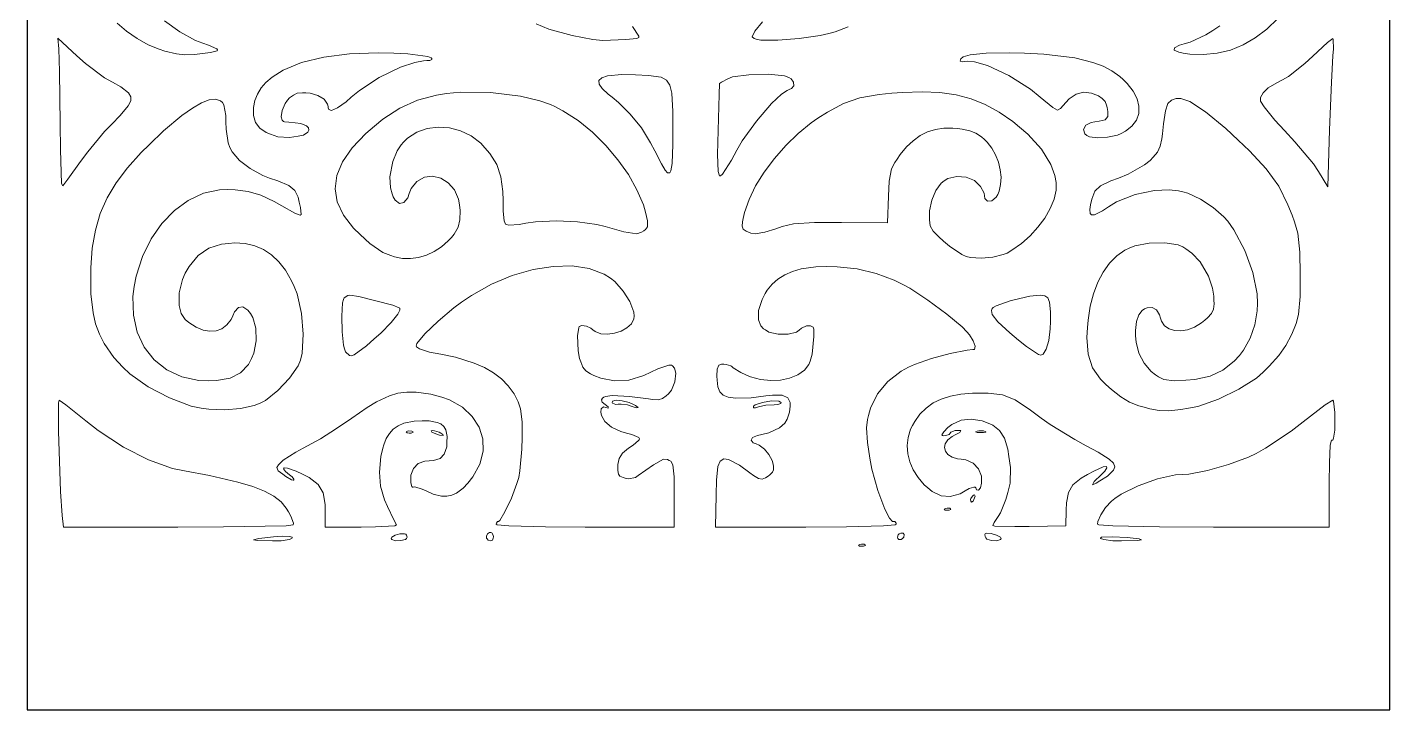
# Model space of a CAD drawing. Header units: metres. Extents: x 499 to 799, y -169 to 531.
# Drawn here: x 498.6 to 798.6, y -168.5 to -18.3 of the extents above; entities that cross this region are included whole.
import ezdxf

# ---------------------------------------------------------------- set-up
doc = ezdxf.new("R2010")
doc.units = ezdxf.units.M

msp = doc.modelspace()

# ---------------------------------------------------------------- linework, layer by layer
msp.add_lwpolyline([(498.59, -168.53), (798.59, -168.53), (798.59, 531.47), (498.59, 531.47)], close=True)
at = {"color": 7, "lineweight": 0}
for points in [[(528.8, -16.91), (532.15, -19.34), (535.6, -21.23), (537.21, -21.81), (538.52, -22.25), (540.32, -23.03), (540.51, -23.27), (540.37, -23.47), (538.91, -23.85), (535.41, -24.34), (533.27, -24.39), (531.43, -24.19), (528.85, -23.56), (527.64, -23.17), (525.21, -22.15), (522.78, -20.79), (520.44, -19.14), (518.36, -17.39)], [(631.86, -18.17), (633.22, -20.26), (633.22, -20.6), (632.83, -20.79), (630.4, -21.04), (625.3, -21.23), (623.11, -21.04), (618.59, -20.16), (613.44, -18.7), (610.67, -17.59)], [(660.48, -17.15), (658.78, -19.19), (658.19, -20.4), (658.63, -20.79), (659.07, -20.94), (659.07, -20.94), (660.14, -21.13), (663.83, -21.18), (668.54, -20.79), (673.16, -20.11), (675.06, -19.68), (676.51, -19.29), (679.33, -18.22)], [(773.93, -16.42), (771.55, -18.75), (768.98, -20.65), (766.31, -22.2), (763.49, -23.32), (760.57, -24.05), (757.61, -24.34), (754.6, -24.24), (753.09, -24), (752.12, -23.81), (751.15, -23.37), (751.19, -22.83), (752.31, -22.25), (753.33, -21.96), (754.64, -21.57), (758.09, -19.97), (759.65, -19), (761.2, -17.97)]]:
    msp.add_lwpolyline(points, dxfattribs=at)
for points in [[(505.67, -28.03), (505.53, -23.03), (505.33, -20.74), (509.51, -24.63), (511.41, -26.28), (515.63, -29.44), (517.33, -30.41), (519.18, -31.43), (520.88, -32.75), (521.37, -33.62), (521.37, -34.54), (520.83, -35.61), (519.08, -37.7), (517.19, -39.65), (515.63, -41.25), (511.89, -45.72), (510.34, -47.86), (507.52, -51.74), (506.4, -53.25), (506.16, -52.72), (505.87, -45.28), (505.82, -39.6)], [(781.76, -48.39), (777.72, -43.53), (775.44, -41.05), (773.3, -38.77), (770.97, -35.86), (770.14, -34.59), (770.1, -34.3), (770.14, -33.77), (770.68, -32.75), (771.84, -31.68), (773.69, -30.56), (774.95, -29.88), (776.27, -29.15), (779.91, -26.28), (781.66, -24.68), (784.87, -21.67), (786.03, -20.79), (786.13, -21.04), (786.18, -23.08), (786.08, -24.58), (785.74, -30.37), (785.35, -40.91), (784.96, -53.45), (782.87, -50.09)], [(551.2, -41.49), (549.79, -40.52), (548.87, -39.26), (548.43, -37.7), (548.38, -36.73), (548.43, -35.95), (548.72, -34.45), (549.26, -33.04), (550.08, -31.68), (551.15, -30.46), (552.51, -29.3), (554.94, -27.79), (558.98, -26.09), (563.88, -24.87), (569.52, -24.15), (575.88, -23.95), (579.33, -24.05), (582.35, -24.19), (586.82, -24.73), (587.5, -25.02), (587.64, -25.17), (587.69, -25.41), (587.25, -25.65), (586.57, -25.65), (585.8, -25.7), (583.95, -26.04), (580.74, -27.11), (576.08, -29.39), (571.71, -32.21), (569.91, -33.72), (568.79, -34.74), (566.9, -36.05), (565.58, -36.63), (565, -36.44), (564.81, -36.05), (564.81, -35.76), (564.71, -35.22), (563.93, -34.16), (562.57, -33.33), (560.87, -32.79), (559.9, -32.75), (559.17, -32.75), (558.05, -32.84), (557.18, -33.23), (556.35, -33.86), (555.91, -34.35), (555.38, -35.08), (554.7, -36.63), (554.46, -38.04), (554.7, -38.77), (554.99, -39.06), (555.23, -39.11), (556.16, -39.21), (557.57, -39.35), (558.83, -39.5), (560.04, -40.03), (560.48, -40.47), (560.58, -40.96), (560.38, -41.39), (559.41, -42.03), (558.25, -42.27), (556.3, -42.56), (553.73, -42.42), (552.12, -41.83)], [(731.42, -41.74), (731.13, -40.81), (731.66, -39.89), (732.83, -39.26), (733.65, -39.11), (734.63, -39.01), (735.89, -38.67), (736.52, -37.95), (736.52, -36.83), (736.37, -36), (736.23, -35.47), (735.89, -34.64), (735.26, -33.96), (734.43, -33.43), (733.9, -33.18), (732.92, -32.84), (731.13, -32.6), (729.52, -33.04), (728.02, -34.06), (727.29, -34.84), (726.07, -36.2), (725.44, -36.58), (724.37, -35.95), (721.6, -33.67), (719.47, -31.92), (714.7, -28.91), (710.04, -26.72), (707.12, -25.9), (705.62, -25.75), (705.03, -25.85), (704.5, -25.94), (704.01, -25.75), (704.06, -25.51), (704.16, -25.26), (704.69, -24.83), (706.2, -24.39), (709.7, -24), (714.85, -23.95), (718.15, -24.05), (722.43, -24.24), (729.28, -25.02), (733.22, -26.04), (735.45, -26.87), (737.39, -27.89), (739.14, -29.15), (739.92, -29.83), (740.8, -30.66), (742.11, -32.36), (742.98, -34.06), (743.37, -35.71), (743.32, -37.31), (742.79, -38.77), (741.82, -40.08), (740.41, -41.2), (739.48, -41.69), (738.61, -42.08), (736.47, -42.51), (734.29, -42.66), (732.49, -42.42), (731.9, -42.12)], [(638.22, -48.39), (636.77, -45.48), (635.84, -43.73), (633.8, -40.42), (631.37, -37.41), (628.75, -34.84), (627.34, -33.72), (626.47, -33.04), (625.15, -31.82), (624.52, -30.85), (624.47, -30.03), (625.11, -29.44), (626.37, -29), (629.48, -28.71), (632.54, -28.81), (635.36, -28.91), (638.13, -29.3), (639.34, -29.98), (640.07, -31.09), (640.51, -32.84), (640.7, -36.83), (640.7, -40.96), (640.7, -44.12), (640.56, -48.29), (640.31, -49.9), (640.07, -50.38), (639.54, -50.38), (639.05, -49.8)], [(650.91, -33.09), (651, -30.71), (651.44, -30.37), (652.85, -29.64), (653.87, -29.25), (657.47, -28.76), (661.79, -28.66), (665.34, -29), (666.26, -29.34), (666.8, -29.64), (667.33, -30.41), (667.38, -31.19), (666.84, -31.77), (666.36, -32.02), (665.87, -32.21), (664.66, -33.04), (662.42, -35.13), (659.12, -38.97), (656.01, -43.29), (654.84, -45.38), (653.63, -47.57), (651.68, -50.63), (651.2, -51.02), (651, -51.02), (650.71, -50.09), (650.57, -46.3), (650.71, -41.05)], [(576.91, -67.88), (574.04, -65.93), (571.9, -63.94), (570.44, -62.53), (568.21, -59.66), (566.85, -56.75), (566.36, -53.88), (566.75, -50.92), (568.01, -47.91), (570.15, -44.84), (573.12, -41.69), (575.01, -40.08), (576.91, -38.53), (580.65, -36.1), (584.53, -34.35), (588.66, -33.23), (590.9, -32.89), (593.96, -32.6), (600.62, -32.7), (607.18, -33.47), (611.45, -34.5), (613.83, -35.32), (614.76, -35.76), (616.51, -36.68), (619.86, -38.87), (623.02, -41.44), (625.98, -44.36), (628.65, -47.47), (630.94, -50.72), (632.83, -54.08), (634.24, -57.38), (634.68, -59.03), (635.16, -60.93), (635.16, -62.24), (634.73, -62.82), (634.34, -63.11), (633.85, -63.45), (632.78, -63.75), (629.96, -63.31), (625.83, -62.19), (623.99, -61.71), (619.76, -61.12), (615.14, -60.93), (610.53, -61.17), (608.34, -61.46), (606.88, -61.71), (604.6, -61.85), (604.12, -61.75), (603.92, -61.66), (603.63, -60.93), (603.39, -58.79), (603.34, -56.46), (603.29, -54.47), (602.85, -51.21), (601.98, -48.54), (600.42, -46.11), (599.35, -44.84), (598.43, -43.82), (596.34, -42.22), (594.01, -41.1), (591.53, -40.47), (589.05, -40.33), (586.62, -40.62), (584.34, -41.44), (582.3, -42.76), (581.42, -43.63), (580.94, -44.16), (580.06, -45.53), (579.09, -47.86), (578.41, -51.21), (578.56, -53.64), (578.9, -55), (579.19, -55.63), (579.63, -56.36), (580.55, -57.09), (581.47, -56.89), (582.35, -55.83), (582.69, -54.9), (583.12, -53.79), (584.39, -52.23), (586.04, -51.31), (587.84, -51.11), (589.64, -51.5), (591.29, -52.52), (592.65, -54.08), (593.57, -56.12), (593.77, -57.38), (593.91, -58.64), (593.86, -60.68), (593.47, -62.34), (592.6, -63.84), (592.02, -64.57), (591.29, -65.3), (589.78, -66.61), (588.18, -67.68), (586.48, -68.46), (584.73, -68.99), (582.98, -69.24), (581.23, -69.19), (579.48, -68.85), (578.61, -68.56)], [(704.4, -68.36), (701.63, -66.52), (700.32, -65.4), (699.3, -64.47), (698.04, -63.16), (697.41, -62.05), (697.21, -60.73), (697.21, -59.86), (697.26, -58.69), (697.75, -56.36), (698.62, -54.27), (699.79, -52.62), (700.47, -52.08), (701.29, -51.6), (703.24, -51.16), (705.33, -51.31), (707.17, -52.04), (707.85, -52.67), (708.44, -53.35), (709.26, -54.81), (709.36, -55.39), (709.41, -56.02), (710.04, -56.6), (710.96, -56.51), (711.93, -55.73), (712.27, -55.1), (712.57, -54.42), (712.91, -52.91), (713, -51.31), (712.81, -49.66), (712.42, -48), (711.79, -46.4), (710.96, -44.94), (709.94, -43.63), (709.36, -43.05), (708.73, -42.46), (707.46, -41.64), (706.15, -41.1), (704.45, -40.71), (703.38, -40.62), (702.36, -40.52), (700.37, -40.52), (698.57, -40.81), (696.82, -41.35), (695.22, -42.17), (693.66, -43.29), (692.21, -44.65), (690.8, -46.35), (690.12, -47.32), (689.58, -48.05), (688.9, -49.46), (688.37, -52.18), (688.22, -55.49), (687.98, -61.37), (677.87, -61.27), (671.95, -61.27), (667.28, -61.61), (664.8, -62.19), (663.39, -62.68), (660.96, -63.45), (658.87, -63.79), (657.9, -63.65), (657.37, -63.41), (656.88, -63.16), (656.25, -62.73), (656.01, -62.09), (656.06, -61.12), (656.2, -60.44), (656.49, -59.08), (657.51, -56.21), (658.97, -53.25), (660.87, -50.19), (663.1, -47.23), (665.63, -44.36), (668.35, -41.69), (671.22, -39.35), (672.67, -38.33), (674.76, -36.97), (678.31, -35.08), (681.91, -33.86), (686.18, -33.13), (688.95, -32.84), (691.28, -32.65), (695.61, -32.5), (699.5, -32.65), (703.09, -33.18), (706.4, -34.06), (709.5, -35.32), (712.57, -36.97), (715.58, -39.06), (717.08, -40.28), (718.93, -41.88), (721.94, -45.18), (723.98, -48.49), (724.86, -50.92), (725.1, -52.47), (725.15, -53.25), (725.1, -54.17), (724.66, -56.12), (723.79, -58.21), (722.62, -60.3), (721.12, -62.29), (719.42, -64.23), (717.47, -65.93), (715.38, -67.39), (714.32, -68.02), (713.49, -68.36), (711.21, -68.9), (708.63, -69.14), (706.25, -68.99), (705.33, -68.75)], [(536.87, -102.13), (536.87, -102.13), (538.57, -102.37), (542.07, -102.52), (545.52, -102.23), (548.58, -101.55), (549.84, -101.06), (551.06, -100.43), (553.78, -98.29), (556.35, -95.57), (558.25, -92.8), (558.73, -91.59), (559.12, -90.08), (559.36, -85.9), (558.98, -81.29), (558.05, -77.01), (557.37, -75.36), (556.74, -74.1), (555.43, -71.81), (553.97, -69.92), (552.37, -68.41), (550.57, -67.24), (548.67, -66.42), (546.54, -65.93), (544.2, -65.79), (542.94, -65.88), (541.39, -66.03), (538.57, -66.95), (536.24, -68.56), (534.24, -70.94), (533.37, -72.44), (532.74, -73.8), (532.01, -76.77), (532.01, -79.59), (532.49, -81.34), (533.03, -82.21), (533.37, -82.6), (534.15, -83.28), (535.75, -84.3), (537.31, -84.98), (538.81, -85.22), (540.17, -85.13), (541.44, -84.69), (542.55, -83.81), (543.48, -82.6), (543.82, -81.82), (544.2, -80.95), (545.08, -79.97), (546.05, -79.83), (547.12, -80.56), (547.75, -81.34), (548.29, -82.16), (548.92, -84.54), (548.97, -87.31), (548.48, -90.08), (547.95, -91.25), (547.27, -92.51), (545.52, -94.36), (543.23, -95.52), (540.27, -96.06), (538.42, -96.11), (536.38, -96.06), (532.59, -95.23), (529.29, -93.68), (526.52, -91.49), (524.33, -88.72), (522.78, -85.42), (521.95, -81.68), (521.85, -77.55), (522.15, -75.36), (522.58, -73.08), (523.99, -68.8), (525.89, -64.91), (528.22, -61.51), (530.99, -58.64), (534.05, -56.41), (537.4, -54.85), (540.9, -54.08), (542.7, -54.03), (544.35, -54.08), (547.22, -54.47), (549.99, -55.29), (552.95, -56.65), (554.65, -57.62), (557.52, -59.23), (558.68, -59.66), (558.88, -59.52), (558.73, -57.96), (558.49, -56.8), (558.2, -55.73), (557.47, -54.22), (556.16, -53.15), (553.78, -52.13), (551.93, -51.5), (550.47, -50.92), (547.7, -49.41), (545.32, -47.61), (543.67, -45.72), (543.18, -44.8), (542.84, -43.78), (542.36, -40.71), (542.31, -39.16), (542.31, -37.7), (541.87, -35.37), (541.58, -34.88), (541.14, -34.5), (540.03, -34.16), (538.67, -34.3), (536.96, -34.93), (534.97, -36.1), (532.64, -37.75), (528.61, -41.1), (525.4, -44.16), (523.65, -45.87), (520.64, -49.22), (518.16, -52.52), (516.17, -55.87), (514.66, -59.32), (513.59, -62.97), (512.91, -66.95), (512.57, -71.23), (512.57, -73.61), (512.62, -77.01), (513.11, -81.19), (513.64, -83.62), (514.47, -85.85), (515.54, -87.94), (517.68, -91), (519.62, -93.09), (521.17, -94.6), (525.21, -97.47), (529.92, -99.9), (534.68, -101.69)], [(743.32, -101.65), (741.28, -100.82), (739.39, -99.65), (737.3, -98.05), (736.08, -96.93), (734.87, -95.77), (733.12, -93.24), (732.15, -90.28), (731.9, -86.58), (732, -84.4), (732.15, -82.79), (732.63, -79.73), (733.36, -76.96), (734.33, -74.44), (735.5, -72.2), (736.86, -70.26), (738.46, -68.65), (740.26, -67.39), (741.18, -66.9), (742.45, -66.42), (745.61, -65.84), (749.06, -65.79), (752.02, -66.22), (753.04, -66.66), (753.72, -67.05), (755.03, -68.02), (756.83, -69.97), (758.68, -73.12), (759.55, -75.75), (759.84, -77.5), (759.84, -78.37), (759.89, -79.2), (759.75, -80.36), (759.31, -81.34), (758.48, -82.26), (757.85, -82.79), (757.12, -83.38), (755.62, -84.3), (754.06, -84.88), (752.55, -85.13), (751.19, -85.08), (749.98, -84.69), (749.01, -84.01), (748.33, -82.99), (748.13, -82.36), (747.89, -81.58), (747.21, -80.51), (746.29, -79.97), (745.17, -80.07), (744.59, -80.31), (744.05, -80.65), (743.32, -81.63), (742.84, -83.04), (742.64, -85.03), (742.64, -86.24), (742.74, -87.6), (743.37, -90.08), (744.49, -92.27), (746.04, -94.11), (747.02, -94.79), (747.7, -95.23), (748.86, -95.81), (751.1, -96.11), (753.67, -95.96), (755.66, -95.81), (759.02, -95.09), (761.84, -93.82), (764.31, -91.83), (765.48, -90.57), (766.4, -89.4), (767.86, -86.78), (768.88, -83.81), (769.42, -80.7), (769.46, -79.15), (769.42, -77.01), (768.44, -72.3), (766.65, -67.44), (764.26, -62.92), (762.9, -60.98), (762.08, -60.05), (759.7, -58.01), (756.88, -56.17), (754.16, -54.81), (753.04, -54.51), (752.07, -54.32), (750.03, -54.13), (746.82, -54.22), (742.5, -55.1), (738.42, -56.75), (736.67, -57.82), (735.35, -58.69), (733.61, -59.57), (732.88, -59.57), (732.63, -59.28), (732.58, -58.4), (732.73, -57.43), (732.97, -56.17), (733.65, -54.42), (734.87, -53.2), (737.15, -52.13), (738.85, -51.5), (740.99, -50.63), (744.59, -48.63), (745.8, -47.61), (746.48, -46.93), (747.45, -45.77), (748.04, -44.5), (748.38, -42.85), (748.52, -41.78), (748.76, -39.6), (749.2, -36.68), (749.74, -35.13), (750.51, -34.35), (751.1, -34.11), (751.53, -33.96), (752.6, -34.01), (754.55, -34.69), (758.05, -36.92), (762.52, -40.62), (765.24, -43.14), (767.67, -45.48), (771.41, -49.51), (774.13, -53.3), (776.17, -57.38), (777.09, -59.66), (777.63, -61.12), (778.31, -63.6), (778.79, -67.78), (778.84, -72.73), (778.84, -77.59), (778.5, -81.53), (777.97, -83.52), (777.53, -84.59), (776.95, -86), (775.68, -88.38), (774.13, -90.57), (772.04, -92.9), (770.68, -94.21), (769.27, -95.52), (765.38, -98), (760.86, -100.19), (756.34, -101.79), (754.3, -102.18), (752.55, -102.42), (749.93, -102.71), (747.84, -102.67), (745.75, -102.28), (744.49, -101.94)], [(601.83, -127.69), (601.83, -127.69), (602.07, -127.83), (604.6, -128.08), (612.67, -128.27), (621.41, -128.32), (641.04, -128.32), (641.04, -121.28), (640.99, -117.29), (640.7, -114.62), (640.27, -113.84), (639.93, -113.65), (639.54, -113.45), (638.71, -113.4), (636.48, -114.62), (633.12, -117), (632.54, -117.39), (630.98, -117.68), (630.26, -117.58), (629.77, -117.44), (629.09, -117.15), (628.75, -116.66), (628.6, -115.88), (628.6, -115.35), (628.6, -114.57), (628.94, -113.21), (629.67, -112.09), (630.94, -110.97), (631.76, -110.44), (632.44, -109.95), (633.32, -109.13), (633.41, -108.89), (633.27, -108.64), (631.71, -107.96), (630.55, -107.67), (629.28, -107.28), (627.24, -106.31), (625.79, -105.1), (625.01, -103.73), (624.91, -103.01), (624.96, -102.33), (625.45, -101.84), (625.98, -101.99), (626.51, -102.18), (626.47, -101.89), (625.83, -101.35), (625.15, -100.82), (625.01, -100.28), (625.25, -99.94), (625.54, -99.75), (625.93, -99.56), (627.39, -99.36), (631.18, -99.56), (635.36, -100.09), (636.23, -100.24), (637.5, -100.28), (638.42, -100.04), (639.29, -99.46), (639.78, -98.97), (640.41, -98.2), (641.19, -96.35), (641.38, -94.45), (641.09, -93.34), (640.65, -92.8), (640.41, -92.71), (639.83, -92.66), (637.4, -93.48), (635.89, -94.21), (634.34, -94.99), (631.08, -95.96), (627.92, -96.15), (624.86, -95.57), (623.36, -94.99), (622.63, -94.6), (621.56, -93.97), (620.88, -93.14), (620.44, -91.98), (620.2, -91.2), (619.86, -89.5), (619.76, -86.15), (620, -84.44), (620.1, -84.15), (620.73, -83.96), (621.7, -84.1), (622.68, -84.54), (623.11, -84.88), (623.65, -85.27), (624.91, -85.76), (626.37, -85.85), (627.88, -85.66), (629.33, -85.17), (630.64, -84.44), (631.62, -83.57), (632.15, -82.5), (632.2, -81.92), (632.15, -81), (631.28, -78.71), (629.82, -76.38), (627.97, -74.29), (627, -73.51), (625.64, -72.64), (622.34, -71.42), (618.55, -70.84), (614.37, -70.94), (609.95, -71.62), (605.38, -72.93), (600.81, -74.87), (596.39, -77.35), (594.2, -78.81), (592.5, -80.07), (589.05, -82.99), (586.14, -85.81), (584.39, -87.89), (584.24, -88.48), (584.29, -88.67), (584.97, -89.11), (587.16, -89.79), (589.68, -90.28), (592.89, -90.91), (596.97, -92.22), (599.26, -93.19), (601.25, -94.41), (603, -95.72), (604.5, -97.27), (605.77, -99.02), (606.3, -99.99), (606.69, -100.77), (607.22, -102.28), (607.56, -105.19), (607.56, -108.59), (607.52, -111.17), (607.08, -115.93), (606.79, -117.39), (606.4, -118.75), (605.18, -121.96), (603.77, -124.97), (602.66, -126.91), (602.37, -127.11), (602.12, -127.11), (601.88, -127.45)], [(650.32, -118.02), (650.66, -114.96), (651.15, -113.79), (651.93, -113.31), (653, -113.45), (655.38, -114.72), (657.71, -116.37), (658.53, -116.95), (659.6, -117.63), (660.38, -117.78), (661.16, -117.49), (661.69, -117.15), (662.08, -116.85), (662.66, -116.27), (662.91, -115.69), (662.91, -114.96), (662.81, -114.47), (662.62, -113.7), (661.89, -112.34), (660.92, -111.17), (659.75, -110.29), (659.07, -110), (658.44, -109.76), (657.95, -109.23), (658.29, -108.64), (659.41, -108.16), (660.33, -107.91), (661.89, -107.57), (664.22, -106.5), (665.39, -105.44), (665.92, -104.56), (666.45, -103.01), (666.55, -101.69), (666.55, -100.92), (666.02, -99.85), (664.8, -99.31), (662.71, -99.31), (661.21, -99.46), (657.95, -99.85), (654.55, -99.94), (652.95, -99.75), (651.78, -99.31), (651.05, -98.54), (650.61, -97.47), (650.47, -95.96), (650.42, -95.09), (650.47, -93.58), (650.86, -92.66), (651.44, -92.46), (651.93, -92.46), (652.51, -92.51), (653.53, -92.8), (653.72, -93), (654.02, -93.29), (655.67, -94.31), (656.79, -94.84), (657.85, -95.28), (660.04, -95.86), (662.28, -96.06), (664.41, -95.96), (666.45, -95.52), (668.25, -94.79), (669.71, -93.77), (670.68, -92.51), (670.97, -91.78), (671.41, -90.23), (671.8, -86.39), (671.75, -84.74), (671.65, -84.35), (671.07, -84.01), (670.15, -84.06), (669.08, -84.54), (668.54, -84.98), (667.96, -85.42), (666.11, -85.9), (663.93, -85.9), (661.89, -85.42), (661.11, -84.93), (660.72, -84.69), (660.14, -84.01), (659.6, -82.74), (659.6, -80.65), (660.38, -78.23), (661.06, -76.91), (661.5, -76.18), (662.62, -74.87), (663.88, -73.76), (665.39, -72.83), (667.09, -72.1), (668.98, -71.52), (672.24, -71.03), (674.67, -70.99), (676.95, -71.03), (681.32, -71.52), (685.5, -72.49), (689.44, -73.95), (691.38, -74.92), (692.89, -75.75), (696.87, -78.37), (701.05, -81.43), (704.45, -84.25), (705.47, -85.32), (706.06, -86), (706.88, -87.36), (707.27, -88.48), (707.12, -89.21), (706.78, -89.26), (705.52, -89.4), (701.83, -90.13), (697.65, -91.25), (693.96, -92.51), (692.64, -93.09), (690.99, -94.02), (688.08, -96.3), (685.79, -99.02), (684.24, -102.13), (683.8, -103.73), (683.61, -104.66), (683.41, -106.46), (683.61, -109.71), (684.14, -113.16), (684.58, -115.54), (685.89, -120.3), (687.4, -124.39), (688.47, -126.38), (689.1, -127.06), (689.34, -127.11), (689.58, -127.11), (689.87, -127.45), (689.92, -127.69), (689.68, -127.83), (687.11, -128.08), (678.94, -128.27), (670, -128.32), (650.13, -128.32), (650.27, -121.23)], [(568.21, -88.28), (567.92, -85.32), (567.82, -81.87), (568.01, -79), (568.21, -78.27), (568.4, -77.89), (569.18, -77.35), (569.62, -77.3), (571.61, -77.59), (579.09, -79.49), (580.5, -80.07), (580.6, -80.17), (580.6, -80.61), (580.16, -81.48), (578.7, -83.28), (576.42, -85.61), (574.96, -86.92), (573.26, -88.43), (570.54, -90.42), (569.96, -90.66), (569.52, -90.57), (568.69, -89.74), (568.45, -89.11)], [(714.9, -85.56), (712.27, -83.13), (711.01, -81.53), (710.87, -80.65), (711.06, -80.22), (711.25, -80.02), (711.89, -79.63), (715.04, -78.52), (717.13, -78.03), (719.37, -77.5), (721.6, -77.25), (722.62, -77.4), (723.3, -77.89), (723.69, -78.81), (723.89, -80.95), (723.89, -83.08), (723.79, -84.69), (723.5, -87.26), (722.96, -89.16), (722.24, -90.23), (721.75, -90.47), (721.26, -90.37), (718.59, -88.57), (716.84, -87.17)], [(564.17, -123.32), (563.74, -120.79), (562.62, -118.94), (560.63, -117.44), (559.17, -116.66), (557.81, -116.03), (555.87, -115.35), (555.19, -115.3), (555.04, -115.49), (555.48, -116.12), (556.3, -116.81), (556.89, -117.24), (557.28, -117.78), (557.28, -117.97), (557.13, -117.97), (556.79, -117.92), (555.53, -117.19), (554.85, -116.71), (553.83, -115.93), (553.53, -115.2), (553.92, -114.62), (554.31, -114.18), (554.94, -113.6), (557.71, -111.85), (559.32, -110.97), (563.15, -108.89), (566.65, -106.65), (570.05, -104.32), (573.46, -101.99), (575.45, -100.72), (578.31, -99.41), (580.21, -98.88), (582.15, -98.63), (584.19, -98.63), (587.45, -99.07), (589.88, -99.75), (591.53, -100.33), (594.4, -101.94), (596.58, -103.98), (598.09, -106.31), (598.92, -108.89), (598.96, -111.65), (598.24, -114.47), (596.73, -117.29), (595.61, -118.65), (594.59, -119.77), (593.09, -120.89), (592.06, -121.32), (591, -121.52), (589.83, -121.52), (587.98, -121.08), (586.57, -120.45), (585.55, -119.96), (583.9, -119.48), (583.56, -119.57), (583.42, -119.57), (583.27, -119.38), (583.03, -118.6), (583.03, -117.83), (583.08, -116.9), (583.61, -115.4), (584.68, -114.33), (586.14, -113.79), (587.06, -113.74), (588.03, -113.7), (589.49, -113.21), (590.41, -112.24), (590.95, -110.68), (591, -109.61), (591.04, -108.35), (590.75, -106.89), (590.32, -106.16), (589.68, -105.63), (588.86, -105.29), (587.11, -104.95), (585.55, -104.95), (583.76, -105), (581.52, -105.48), (580.26, -106.02), (579.19, -106.8), (578.31, -107.72), (577.63, -108.84), (577.1, -110.2), (576.91, -110.97), (576.47, -112.82), (576.13, -116.22), (576.37, -119.33), (577.25, -122.34), (577.93, -123.8), (579.33, -126.72), (579.87, -127.83), (579.53, -128.03), (575.3, -128.27), (572.14, -128.32), (564.17, -128.32), (564.17, -125.02)], [(711.16, -127.98), (711.16, -127.98), (711.64, -128.13), (716.02, -128.22), (719.22, -128.18), (727.29, -128.03), (727.34, -124.58), (727.43, -123.02), (727.82, -120.74), (728.84, -119.04), (730.64, -117.58), (732, -116.76), (733.46, -115.98), (735.5, -115.06), (736.23, -115.01), (736.28, -115.25), (735.84, -115.98), (735.01, -116.81), (733.51, -118.26), (733.17, -118.99), (733.95, -118.65), (734.72, -118.17), (736.42, -117.1), (737.78, -115.83), (738.03, -115.06), (737.74, -114.23), (736.81, -113.4), (734.38, -111.85), (731.71, -110.44), (729.23, -109.08), (723.84, -105.78), (721.8, -104.32), (719.47, -102.57), (716.11, -100.33), (713.29, -99.22), (710.19, -98.88), (708.1, -98.88), (706.74, -98.88), (704.16, -99.07), (701.88, -99.51), (699.84, -100.14), (698.04, -101.01), (696.48, -102.13), (695.12, -103.49), (694, -105.05), (693.52, -105.97), (693.08, -106.8), (692.55, -108.59), (692.35, -110.39), (692.5, -112.19), (692.94, -113.99), (693.66, -115.74), (694.73, -117.39), (696.09, -118.99), (696.87, -119.72), (697.84, -120.5), (699.84, -121.42), (701.83, -121.62), (703.97, -120.98), (705.08, -120.35), (706.01, -119.82), (706.98, -119.53), (707.32, -119.57), (707.42, -119.72), (707.56, -120.11), (708, -120.21), (708.44, -119.67), (708.73, -118.65), (708.73, -118.02), (708.68, -117.1), (708.05, -115.49), (706.88, -114.28), (705.23, -113.55), (704.21, -113.4), (703.43, -113.31), (702.22, -112.92), (701.29, -112.38), (700.76, -111.65), (700.56, -110.83), (700.71, -110), (701.29, -109.13), (702.22, -108.35), (702.9, -108.01), (703.92, -107.52), (704.16, -107.09), (703.48, -107.09), (702.9, -107.09), (701.97, -107.43), (701.78, -107.67), (701.54, -107.91), (700.81, -108.2), (700.37, -108.25), (700.13, -108.2), (699.93, -108.01), (700.37, -107.33), (701.29, -106.41), (702.17, -105.73), (704.21, -104.8), (706.44, -104.56), (708.87, -104.95), (710.14, -105.44), (711.16, -105.92), (712.66, -107.09), (713.73, -108.74), (714.46, -111.17), (714.75, -112.82), (715.09, -115.2), (715, -118.65), (714.51, -120.74), (714.07, -122.25), (712.91, -125.16), (712.37, -125.99), (711.45, -127.35)], [(505.87, -120.5), (505.48, -107.18), (505.43, -101.01), (505.58, -100.38), (507.08, -101.4), (511.5, -104.95), (514.23, -107.09), (519.76, -110.73), (525.25, -113.5), (530.6, -115.4), (533.22, -115.93), (538.71, -116.95), (544.98, -118.41), (548.24, -119.38), (550.86, -120.4), (552.9, -121.52), (554.46, -122.78), (555.62, -124.19), (556.11, -124.97), (556.59, -125.94), (557.18, -127.49), (557.13, -127.83), (555.57, -128.03), (541.78, -128.27), (531.72, -128.32), (506.55, -128.32), (506.26, -125.75)], [(630.74, -101.45), (629.33, -101.26), (628.7, -101.26), (628.17, -101.31), (627.44, -101.06), (627.34, -100.87), (627.44, -100.63), (628.22, -100.38), (629.58, -100.53), (631.13, -100.92), (631.91, -101.26), (632.54, -101.6), (633.12, -101.99), (632.64, -102.08), (631.32, -101.65)], [(658.87, -101.4), (660.48, -100.87), (662.47, -100.53), (664.07, -100.58), (664.46, -100.82), (664.61, -100.92), (664.51, -101.16), (663.88, -101.35), (663.05, -101.4), (661.21, -101.5), (659.6, -101.89), (658.92, -102.08), (658.49, -102.08), (658.49, -101.89), (658.53, -101.74)], [(734.33, -127.11), (734.97, -125.65), (736.03, -124.04), (737.35, -122.59), (738.03, -122), (739.44, -121.08), (743.18, -119.23), (747.45, -117.73), (751.39, -116.85), (752.94, -116.76), (754.35, -116.66), (758.43, -115.88), (763.1, -114.52), (767.47, -112.92), (769.17, -112.14), (771.26, -110.97), (776.85, -107.18), (779.52, -105.14), (784.33, -101.45), (786.03, -100.38), (786.23, -100.63), (786.47, -103.1), (786.47, -104.95), (786.47, -106.99), (786.23, -108.74), (786.03, -109.23), (785.89, -109.18), (785.74, -109.18), (785.5, -110.29), (785.3, -114.18), (785.26, -118.55), (785.26, -128.32), (759.75, -128.32), (747.89, -128.27), (737.59, -128.08), (734.53, -127.83), (734.24, -127.69)], [(582.3, -107.23), (582.3, -107.23), (582.01, -107.38), (582.2, -107.57), (582.69, -107.62), (583.12, -107.62), (583.56, -107.43), (583.46, -107.28), (583.27, -107.18), (582.64, -107.14)], [(587.69, -107.43), (587.5, -107.14), (587.89, -107.09), (588.28, -107.14), (589.3, -107.43), (589.68, -107.67), (590.07, -107.91), (590.17, -108.16), (589.34, -108.11), (588.18, -107.67)], [(707.71, -107.23), (707.71, -107.23), (707.37, -107.33), (707.76, -107.52), (708.44, -107.52), (709.12, -107.52), (709.65, -107.43), (709.65, -107.33), (709.5, -107.28), (709.16, -107.14), (708.14, -107.14)], [(706.35, -122), (706.69, -121.52), (706.93, -121.32), (707.12, -121.23), (707.27, -121.52), (707.17, -121.91), (706.83, -122.59), (706.49, -122.83), (706.35, -122.59), (706.3, -122.25)], [(700.76, -124.24), (700.76, -124.24), (700.47, -124.39), (700.66, -124.58), (701.1, -124.63), (701.54, -124.63), (701.97, -124.43), (701.88, -124.29), (701.73, -124.19), (701.1, -124.14)], [(549.55, -130.85), (552.8, -130.46), (554.7, -130.31), (556.35, -130.36), (556.89, -130.56), (556.89, -130.7), (556.84, -130.85), (556.25, -131.09), (554.46, -131.33), (552.56, -131.33), (549.26, -131.28), (548.43, -131.14)], [(578.75, -130.8), (578.75, -130.8), (578.85, -131.04), (579.67, -131.33), (580.84, -131.28), (581.86, -131.04), (582.1, -130.8), (582.2, -130.56), (582.1, -130.07), (581.91, -129.88), (581.62, -129.78), (580.6, -129.83), (579.58, -130.12), (578.85, -130.56)], [(599.69, -130.75), (599.69, -130.31), (599.94, -129.83), (600.37, -129.54), (600.67, -129.54), (600.91, -129.58), (601.2, -130.07), (601.25, -130.46), (601.2, -130.75), (601.01, -131.19), (600.57, -131.33), (600.08, -131.19), (599.84, -130.94)], [(690.26, -130.85), (690.26, -130.85), (690.46, -131.09), (690.99, -131.09), (691.33, -130.8), (691.58, -130.51), (691.67, -129.97), (691.43, -129.63), (690.9, -129.63), (690.56, -129.83), (690.31, -130.02), (690.17, -130.56)], [(709.5, -130.41), (709.41, -129.92), (709.5, -129.78), (709.8, -129.63), (710.82, -129.73), (712.03, -130.07), (712.91, -130.56), (713, -130.8), (712.91, -131.04), (712.08, -131.33), (710.91, -131.28), (709.89, -130.99), (709.65, -130.7)], [(735.11, -130.56), (737.49, -130.46), (740.8, -130.6), (743.42, -130.9), (743.91, -131.14), (743.08, -131.28), (739.53, -131.33), (737.59, -131.33), (735.6, -131.09), (734.92, -130.85), (734.87, -130.75)], [(681.91, -132.16), (681.91, -132.16), (681.61, -132.31), (681.81, -132.5), (682.29, -132.5), (682.73, -132.5), (683.17, -132.35), (683.07, -132.21), (682.88, -132.06), (682.25, -132.06)]]:
    msp.add_lwpolyline(points, close=True, dxfattribs=at)

doc.saveas('drawing.dxf')
